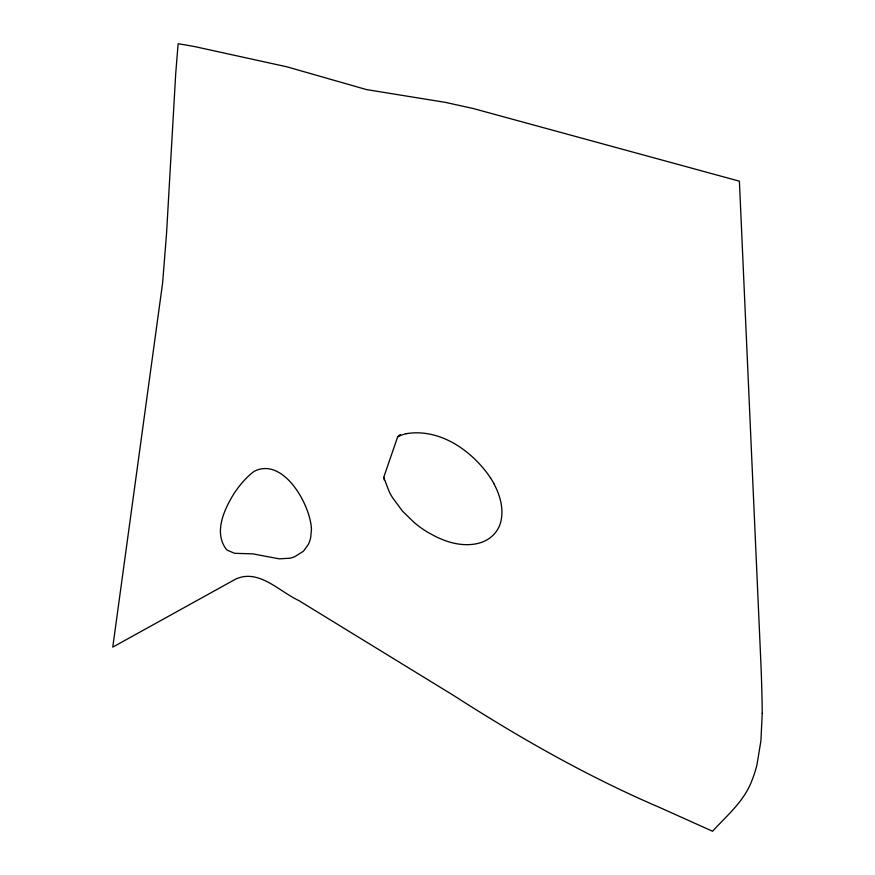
<?xml version="1.0" encoding="UTF-8"?>
<svg xmlns="http://www.w3.org/2000/svg" width="875" height="875" viewBox="0 0 875 875"><rect width="100%" height="100%" fill="white"/><g stroke="black" fill="none" stroke-linecap="round" stroke-linejoin="round"><path stroke-width="1.31" d="M384.464 480.353A46.867 41.967 -27.2 0 1 383.731 477.334L397.633 436.898A46.867 41.967 -27.2 0 1 400.312 434.525M406.262 433.683C440.005 428.028 472.402 450.898 490.448 477.827M494.167 484.192C500.15 495.578 503.945 508.977 500.795 521.763A30.122 24.248 80.4 0 1 498.619 527.68C487.998 548.045 461.453 547.4 442.969 539.744A123.397 99.586 85.2 0 1 435.969 536.725L427.864 532.339A130.517 105.47 85.5 0 1 414.619 522.911L402.533 511.186L392.514 497.645A77.164 61.327 83.8 0 1 389.2 491.695L383.731 477.334M397.633 436.866A55.694 43.597 82.3 0 1 406.262 433.705M490.481 477.794A77.142 61.228 80.6 0 1 494.211 484.159M311.456 529.375L310.712 537.359A27.519 20.103 82 0 1 308.339 544.414L303.461 551.206L294.536 556.828A55.759 41.53 77.7 0 1 289.822 558.206L279.333 558.852L252.766 553.864L234.62 553.306L227.489 550.298A50.564 24.73 -73.2 0 1 226.22 549.194C213.445 532.208 224.339 509.173 234.172 493.292C239.673 485.067 246.17 477.345 254.089 471.362C283.38 456.367 310.625 505.006 311.456 529.375M762.234 713.388L760.922 740.786L756.995 764.586A77.361 35.328 -88.8 0 1 751.866 780.62C744.242 801.205 726.917 815.511 712.545 831.25L659.859 807.559C587.716 776.661 519.498 737.822 453.545 695.428L298.736 600.512C279.114 591.423 258.573 568.247 235.408 579.239L112.766 647.128L162.597 283.117L166.523 233.866L175.711 73.719L178.117 43.75L184.975 44.855A59.631 7.93 10.9 0 1 195.322 46.725L286.891 66.817L366.516 89.589L445.014 102.309L473.025 108.467L739.397 181.18L760.725 659.498A597.144 199.664 -87.7 0 1 762.191 707.503L762.234 713.388"/></g></svg>
